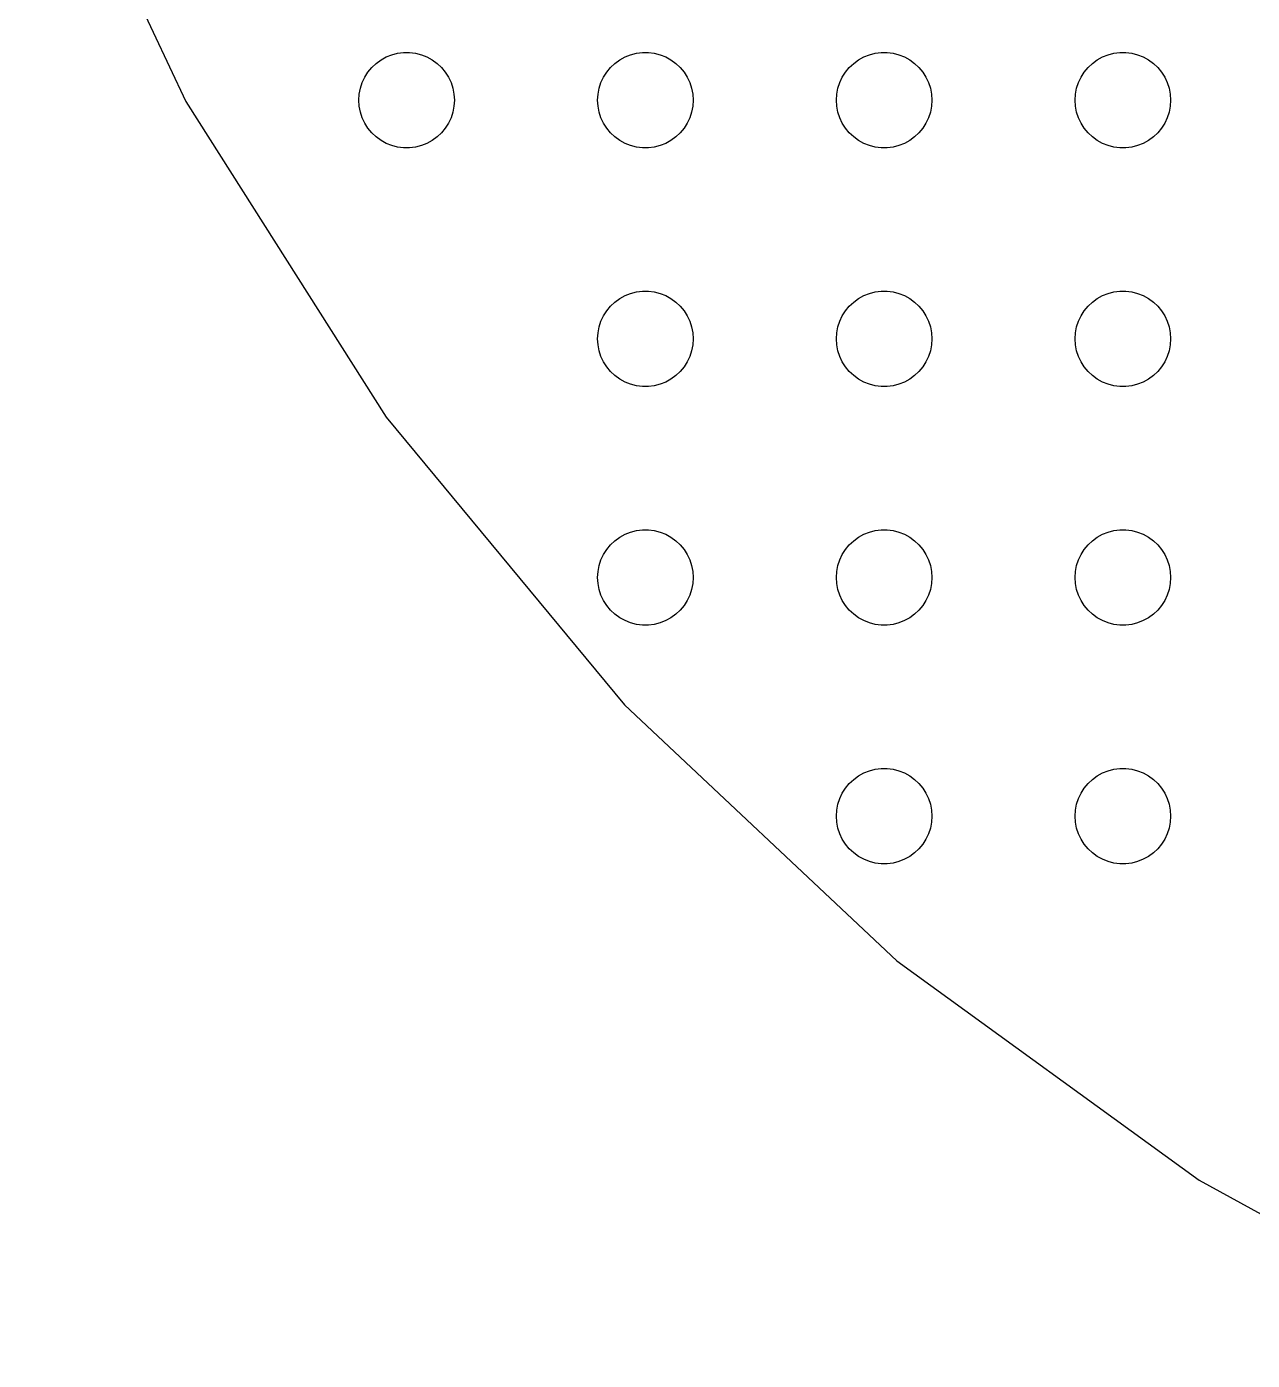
# Model space of a CAD drawing. Header units: metres. Extents: x -187 to 187, y -187 to 187.
# Drawn here: x -173.9 to -96.9, y -169.2 to -85.4 of the extents above; entities that cross this region are included whole.
import ezdxf

# ---------------------------------------------------------------- set-up
doc = ezdxf.new("R2010")
doc.units = ezdxf.units.M

msp = doc.modelspace()

# ---------------------------------------------------------------- linework, layer by layer
for p, q in [((-173.868, -68.8393), (-163.869, -90.0879)), ((-151.277, -87.2855), (-150.927, -87.1468)), ((-150.927, -87.1468), (-150.562, -87.0531)), ((-150.562, -87.0531), (-150.188, -87.0059)), ((-150.188, -87.0059), (-149.812, -87.0059)), ((-149.812, -87.0059), (-149.438, -87.0531)), ((-149.438, -87.0531), (-149.073, -87.1468)), ((-149.073, -87.1468), (-148.723, -87.2855)), ((-136.277, -87.2855), (-135.927, -87.1468)), ((-135.927, -87.1468), (-135.562, -87.0531)), ((-135.562, -87.0531), (-135.188, -87.0059)), ((-135.188, -87.0059), (-134.812, -87.0059)), ((-134.812, -87.0059), (-134.438, -87.0531)), ((-134.438, -87.0531), (-134.073, -87.1468)), ((-134.073, -87.1468), (-133.723, -87.2855)), ((-121.277, -87.2855), (-120.927, -87.1468)), ((-120.927, -87.1468), (-120.562, -87.0531)), ((-120.562, -87.0531), (-120.188, -87.0059)), ((-120.188, -87.0059), (-119.812, -87.0059)), ((-119.812, -87.0059), (-119.438, -87.0531)), ((-119.438, -87.0531), (-119.073, -87.1468)), ((-119.073, -87.1468), (-118.723, -87.2855)), ((-106.277, -87.2855), (-105.927, -87.1468)), ((-105.927, -87.1468), (-105.562, -87.0531)), ((-105.562, -87.0531), (-105.188, -87.0059)), ((-105.188, -87.0059), (-104.812, -87.0059)), ((-104.812, -87.0059), (-104.438, -87.0531)), ((-104.438, -87.0531), (-104.073, -87.1468)), ((-104.073, -87.1468), (-103.723, -87.2855)), ((-152.427, -88.2366), (-152.187, -87.9464)), ((-152.187, -87.9464), (-151.912, -87.6885)), ((-151.912, -87.6885), (-151.607, -87.467)), ((-151.607, -87.467), (-151.277, -87.2855)), ((-148.723, -87.2855), (-148.393, -87.467)), ((-148.393, -87.467), (-148.088, -87.6885)), ((-148.088, -87.6885), (-147.813, -87.9464)), ((-147.813, -87.9464), (-147.573, -88.2366)), ((-137.427, -88.2366), (-137.187, -87.9464)), ((-137.187, -87.9464), (-136.912, -87.6885)), ((-136.912, -87.6885), (-136.607, -87.467)), ((-136.607, -87.467), (-136.277, -87.2855)), ((-133.723, -87.2855), (-133.393, -87.467)), ((-133.393, -87.467), (-133.088, -87.6885)), ((-133.088, -87.6885), (-132.813, -87.9464)), ((-132.813, -87.9464), (-132.573, -88.2366)), ((-122.427, -88.2366), (-122.187, -87.9464)), ((-122.187, -87.9464), (-121.912, -87.6885)), ((-121.912, -87.6885), (-121.607, -87.467)), ((-121.607, -87.467), (-121.277, -87.2855)), ((-118.723, -87.2855), (-118.393, -87.467)), ((-118.393, -87.467), (-118.088, -87.6885)), ((-118.088, -87.6885), (-117.813, -87.9464)), ((-117.813, -87.9464), (-117.573, -88.2366)), ((-107.427, -88.2366), (-107.187, -87.9464)), ((-107.187, -87.9464), (-106.912, -87.6885)), ((-106.912, -87.6885), (-106.607, -87.467)), ((-106.607, -87.467), (-106.277, -87.2855)), ((-103.723, -87.2855), (-103.393, -87.467)), ((-103.393, -87.467), (-103.088, -87.6885)), ((-103.088, -87.6885), (-102.813, -87.9464)), ((-102.813, -87.9464), (-102.573, -88.2366)), ((-152.789, -88.8956), (-152.629, -88.5547)), ((-152.629, -88.5547), (-152.427, -88.2366)), ((-147.573, -88.2366), (-147.371, -88.5547)), ((-147.371, -88.5547), (-147.211, -88.8956)), ((-137.789, -88.8956), (-137.629, -88.5547)), ((-137.629, -88.5547), (-137.427, -88.2366)), ((-132.573, -88.2366), (-132.371, -88.5547)), ((-132.371, -88.5547), (-132.211, -88.8956)), ((-122.789, -88.8956), (-122.629, -88.5547)), ((-122.629, -88.5547), (-122.427, -88.2366)), ((-117.573, -88.2366), (-117.371, -88.5547)), ((-117.371, -88.5547), (-117.211, -88.8956)), ((-107.789, -88.8956), (-107.629, -88.5547)), ((-107.629, -88.5547), (-107.427, -88.2366)), ((-102.573, -88.2366), (-102.371, -88.5547)), ((-102.371, -88.5547), (-102.211, -88.8956)), ((-153, -90), (-152.976, -89.624)), ((-152.976, -89.624), (-152.906, -89.2539)), ((-152.906, -89.2539), (-152.789, -88.8956)), ((-147.211, -88.8956), (-147.094, -89.2539)), ((-147.094, -89.2539), (-147.024, -89.624)), ((-147.024, -89.624), (-147, -90)), ((-138, -90), (-137.976, -89.624)), ((-137.976, -89.624), (-137.906, -89.2539)), ((-137.906, -89.2539), (-137.789, -88.8956)), ((-132.211, -88.8956), (-132.094, -89.2539)), ((-132.094, -89.2539), (-132.024, -89.624)), ((-132.024, -89.624), (-132, -90)), ((-123, -90), (-122.976, -89.624)), ((-122.976, -89.624), (-122.906, -89.2539)), ((-122.906, -89.2539), (-122.789, -88.8956)), ((-117.211, -88.8956), (-117.094, -89.2539)), ((-117.094, -89.2539), (-117.024, -89.624)), ((-117.024, -89.624), (-117, -90)), ((-108, -90), (-107.976, -89.624)), ((-107.976, -89.624), (-107.906, -89.2539)), ((-107.906, -89.2539), (-107.789, -88.8956)), ((-102.211, -88.8956), (-102.094, -89.2539)), ((-102.094, -89.2539), (-102.024, -89.624)), ((-102.024, -89.624), (-102, -90)), ((-163.869, -90.0879), (-151.286, -109.916)), ((-152.976, -90.376), (-153, -90)), ((-152.906, -90.7461), (-152.976, -90.376)), ((-147.024, -90.376), (-147.094, -90.7461)), ((-147, -90), (-147.024, -90.376)), ((-137.976, -90.376), (-138, -90)), ((-137.906, -90.7461), (-137.976, -90.376)), ((-132.024, -90.376), (-132.094, -90.7461)), ((-132, -90), (-132.024, -90.376)), ((-122.976, -90.376), (-123, -90)), ((-122.906, -90.7461), (-122.976, -90.376)), ((-117.024, -90.376), (-117.094, -90.7461)), ((-117, -90), (-117.024, -90.376)), ((-107.976, -90.376), (-108, -90)), ((-107.906, -90.7461), (-107.976, -90.376)), ((-102.024, -90.376), (-102.094, -90.7461)), ((-102, -90), (-102.024, -90.376)), ((-152.789, -91.1044), (-152.906, -90.7461)), ((-152.629, -91.4453), (-152.789, -91.1044)), ((-147.211, -91.1044), (-147.371, -91.4453)), ((-147.094, -90.7461), (-147.211, -91.1044)), ((-137.789, -91.1044), (-137.906, -90.7461)), ((-137.629, -91.4453), (-137.789, -91.1044)), ((-132.211, -91.1044), (-132.371, -91.4453)), ((-132.094, -90.7461), (-132.211, -91.1044)), ((-122.789, -91.1044), (-122.906, -90.7461)), ((-122.629, -91.4453), (-122.789, -91.1044)), ((-117.211, -91.1044), (-117.371, -91.4453)), ((-117.094, -90.7461), (-117.211, -91.1044)), ((-107.789, -91.1044), (-107.906, -90.7461)), ((-107.629, -91.4453), (-107.789, -91.1044)), ((-102.211, -91.1044), (-102.371, -91.4453)), ((-102.094, -90.7461), (-102.211, -91.1044)), ((-152.427, -91.7634), (-152.629, -91.4453)), ((-152.187, -92.0536), (-152.427, -91.7634)), ((-151.912, -92.3115), (-152.187, -92.0536)), ((-147.813, -92.0536), (-148.088, -92.3115)), ((-147.573, -91.7634), (-147.813, -92.0536)), ((-147.371, -91.4453), (-147.573, -91.7634)), ((-137.427, -91.7634), (-137.629, -91.4453)), ((-137.187, -92.0536), (-137.427, -91.7634)), ((-136.912, -92.3115), (-137.187, -92.0536)), ((-132.813, -92.0536), (-133.088, -92.3115)), ((-132.573, -91.7634), (-132.813, -92.0536)), ((-132.371, -91.4453), (-132.573, -91.7634)), ((-122.427, -91.7634), (-122.629, -91.4453)), ((-122.187, -92.0536), (-122.427, -91.7634)), ((-121.912, -92.3115), (-122.187, -92.0536)), ((-117.813, -92.0536), (-118.088, -92.3115)), ((-117.573, -91.7634), (-117.813, -92.0536)), ((-117.371, -91.4453), (-117.573, -91.7634)), ((-107.427, -91.7634), (-107.629, -91.4453)), ((-107.187, -92.0536), (-107.427, -91.7634)), ((-106.912, -92.3115), (-107.187, -92.0536)), ((-102.813, -92.0536), (-103.088, -92.3115)), ((-102.573, -91.7634), (-102.813, -92.0536)), ((-102.371, -91.4453), (-102.573, -91.7634)), ((-151.607, -92.533), (-151.912, -92.3115)), ((-151.277, -92.7145), (-151.607, -92.533)), ((-150.927, -92.8532), (-151.277, -92.7145)), ((-150.562, -92.9469), (-150.927, -92.8532)), ((-150.188, -92.9941), (-150.562, -92.9469)), ((-149.812, -92.9941), (-150.188, -92.9941)), ((-149.438, -92.9469), (-149.812, -92.9941)), ((-149.073, -92.8532), (-149.438, -92.9469)), ((-148.723, -92.7145), (-149.073, -92.8532)), ((-148.393, -92.533), (-148.723, -92.7145)), ((-148.088, -92.3115), (-148.393, -92.533)), ((-136.607, -92.533), (-136.912, -92.3115)), ((-136.277, -92.7145), (-136.607, -92.533)), ((-135.927, -92.8532), (-136.277, -92.7145)), ((-135.562, -92.9469), (-135.927, -92.8532)), ((-135.188, -92.9941), (-135.562, -92.9469)), ((-134.812, -92.9941), (-135.188, -92.9941)), ((-134.438, -92.9469), (-134.812, -92.9941)), ((-134.073, -92.8532), (-134.438, -92.9469)), ((-133.723, -92.7145), (-134.073, -92.8532)), ((-133.393, -92.533), (-133.723, -92.7145)), ((-133.088, -92.3115), (-133.393, -92.533)), ((-121.607, -92.533), (-121.912, -92.3115)), ((-121.277, -92.7145), (-121.607, -92.533)), ((-120.927, -92.8532), (-121.277, -92.7145)), ((-120.562, -92.9469), (-120.927, -92.8532)), ((-120.188, -92.9941), (-120.562, -92.9469)), ((-119.812, -92.9941), (-120.188, -92.9941)), ((-119.438, -92.9469), (-119.812, -92.9941)), ((-119.073, -92.8532), (-119.438, -92.9469)), ((-118.723, -92.7145), (-119.073, -92.8532)), ((-118.393, -92.533), (-118.723, -92.7145)), ((-118.088, -92.3115), (-118.393, -92.533)), ((-106.607, -92.533), (-106.912, -92.3115)), ((-106.277, -92.7145), (-106.607, -92.533)), ((-105.927, -92.8532), (-106.277, -92.7145)), ((-105.562, -92.9469), (-105.927, -92.8532)), ((-105.188, -92.9941), (-105.562, -92.9469)), ((-104.812, -92.9941), (-105.188, -92.9941)), ((-104.438, -92.9469), (-104.812, -92.9941)), ((-104.073, -92.8532), (-104.438, -92.9469)), ((-103.723, -92.7145), (-104.073, -92.8532)), ((-103.393, -92.533), (-103.723, -92.7145)), ((-103.088, -92.3115), (-103.393, -92.533)), ((-136.277, -102.286), (-135.927, -102.147)), ((-135.927, -102.147), (-135.562, -102.053)), ((-135.562, -102.053), (-135.188, -102.006)), ((-135.188, -102.006), (-134.812, -102.006)), ((-134.812, -102.006), (-134.438, -102.053)), ((-134.438, -102.053), (-134.073, -102.147)), ((-134.073, -102.147), (-133.723, -102.286)), ((-121.277, -102.286), (-120.927, -102.147)), ((-120.927, -102.147), (-120.562, -102.053)), ((-120.562, -102.053), (-120.188, -102.006)), ((-120.188, -102.006), (-119.812, -102.006)), ((-119.812, -102.006), (-119.438, -102.053)), ((-119.438, -102.053), (-119.073, -102.147)), ((-119.073, -102.147), (-118.723, -102.286)), ((-106.277, -102.286), (-105.927, -102.147)), ((-105.927, -102.147), (-105.562, -102.053)), ((-105.562, -102.053), (-105.188, -102.006)), ((-105.188, -102.006), (-104.812, -102.006)), ((-104.812, -102.006), (-104.438, -102.053)), ((-104.438, -102.053), (-104.073, -102.147)), ((-104.073, -102.147), (-103.723, -102.286)), ((-137.427, -103.237), (-137.187, -102.946)), ((-137.187, -102.946), (-136.912, -102.688)), ((-136.912, -102.688), (-136.607, -102.467)), ((-136.607, -102.467), (-136.277, -102.286)), ((-133.723, -102.286), (-133.393, -102.467)), ((-133.393, -102.467), (-133.088, -102.688)), ((-133.088, -102.688), (-132.813, -102.946)), ((-132.813, -102.946), (-132.573, -103.237)), ((-122.427, -103.237), (-122.187, -102.946)), ((-122.187, -102.946), (-121.912, -102.688)), ((-121.912, -102.688), (-121.607, -102.467)), ((-121.607, -102.467), (-121.277, -102.286)), ((-118.723, -102.286), (-118.393, -102.467)), ((-118.393, -102.467), (-118.088, -102.688)), ((-118.088, -102.688), (-117.813, -102.946)), ((-117.813, -102.946), (-117.573, -103.237)), ((-107.427, -103.237), (-107.187, -102.946)), ((-107.187, -102.946), (-106.912, -102.688)), ((-106.912, -102.688), (-106.607, -102.467)), ((-106.607, -102.467), (-106.277, -102.286)), ((-103.723, -102.286), (-103.393, -102.467)), ((-103.393, -102.467), (-103.088, -102.688)), ((-103.088, -102.688), (-102.813, -102.946)), ((-102.813, -102.946), (-102.573, -103.237)), ((-137.906, -104.254), (-137.789, -103.896)), ((-137.789, -103.896), (-137.629, -103.555)), ((-137.629, -103.555), (-137.427, -103.237)), ((-132.573, -103.237), (-132.371, -103.555)), ((-132.371, -103.555), (-132.211, -103.896)), ((-132.211, -103.896), (-132.094, -104.254)), ((-122.906, -104.254), (-122.789, -103.896)), ((-122.789, -103.896), (-122.629, -103.555)), ((-122.629, -103.555), (-122.427, -103.237)), ((-117.573, -103.237), (-117.371, -103.555)), ((-117.371, -103.555), (-117.211, -103.896)), ((-117.211, -103.896), (-117.094, -104.254)), ((-107.906, -104.254), (-107.789, -103.896)), ((-107.789, -103.896), (-107.629, -103.555)), ((-107.629, -103.555), (-107.427, -103.237)), ((-102.573, -103.237), (-102.371, -103.555)), ((-102.371, -103.555), (-102.211, -103.896)), ((-102.211, -103.896), (-102.094, -104.254)), ((-138, -105), (-137.976, -104.624)), ((-137.976, -104.624), (-137.906, -104.254)), ((-132.094, -104.254), (-132.024, -104.624)), ((-132.024, -104.624), (-132, -105)), ((-123, -105), (-122.976, -104.624)), ((-122.976, -104.624), (-122.906, -104.254)), ((-117.094, -104.254), (-117.024, -104.624)), ((-117.024, -104.624), (-117, -105)), ((-108, -105), (-107.976, -104.624)), ((-107.976, -104.624), (-107.906, -104.254)), ((-102.094, -104.254), (-102.024, -104.624)), ((-102.024, -104.624), (-102, -105)), ((-137.976, -105.376), (-138, -105)), ((-137.906, -105.746), (-137.976, -105.376)), ((-132.024, -105.376), (-132.094, -105.746)), ((-132, -105), (-132.024, -105.376)), ((-122.976, -105.376), (-123, -105)), ((-122.906, -105.746), (-122.976, -105.376)), ((-117.024, -105.376), (-117.094, -105.746)), ((-117, -105), (-117.024, -105.376)), ((-107.976, -105.376), (-108, -105)), ((-107.906, -105.746), (-107.976, -105.376)), ((-102.024, -105.376), (-102.094, -105.746)), ((-102, -105), (-102.024, -105.376)), ((-137.789, -106.104), (-137.906, -105.746)), ((-137.629, -106.445), (-137.789, -106.104)), ((-137.427, -106.763), (-137.629, -106.445)), ((-132.371, -106.445), (-132.573, -106.763)), ((-132.211, -106.104), (-132.371, -106.445)), ((-132.094, -105.746), (-132.211, -106.104)), ((-122.789, -106.104), (-122.906, -105.746)), ((-122.629, -106.445), (-122.789, -106.104)), ((-122.427, -106.763), (-122.629, -106.445)), ((-117.371, -106.445), (-117.573, -106.763)), ((-117.211, -106.104), (-117.371, -106.445)), ((-117.094, -105.746), (-117.211, -106.104)), ((-107.789, -106.104), (-107.906, -105.746)), ((-107.629, -106.445), (-107.789, -106.104)), ((-107.427, -106.763), (-107.629, -106.445)), ((-102.371, -106.445), (-102.573, -106.763)), ((-102.211, -106.104), (-102.371, -106.445)), ((-102.094, -105.746), (-102.211, -106.104)), ((-137.187, -107.054), (-137.427, -106.763)), ((-136.912, -107.312), (-137.187, -107.054)), ((-132.813, -107.054), (-133.088, -107.312)), ((-132.573, -106.763), (-132.813, -107.054)), ((-122.187, -107.054), (-122.427, -106.763)), ((-121.912, -107.312), (-122.187, -107.054)), ((-117.813, -107.054), (-118.088, -107.312)), ((-117.573, -106.763), (-117.813, -107.054)), ((-107.187, -107.054), (-107.427, -106.763)), ((-106.912, -107.312), (-107.187, -107.054)), ((-102.813, -107.054), (-103.088, -107.312)), ((-102.573, -106.763), (-102.813, -107.054)), ((-136.607, -107.533), (-136.912, -107.312)), ((-136.277, -107.714), (-136.607, -107.533)), ((-135.927, -107.853), (-136.277, -107.714)), ((-135.562, -107.947), (-135.927, -107.853)), ((-135.188, -107.994), (-135.562, -107.947)), ((-134.812, -107.994), (-135.188, -107.994)), ((-134.438, -107.947), (-134.812, -107.994)), ((-134.073, -107.853), (-134.438, -107.947)), ((-133.723, -107.714), (-134.073, -107.853)), ((-133.393, -107.533), (-133.723, -107.714)), ((-133.088, -107.312), (-133.393, -107.533)), ((-121.607, -107.533), (-121.912, -107.312)), ((-121.277, -107.714), (-121.607, -107.533)), ((-120.927, -107.853), (-121.277, -107.714)), ((-120.562, -107.947), (-120.927, -107.853)), ((-120.188, -107.994), (-120.562, -107.947)), ((-119.812, -107.994), (-120.188, -107.994)), ((-119.438, -107.947), (-119.812, -107.994)), ((-119.073, -107.853), (-119.438, -107.947)), ((-118.723, -107.714), (-119.073, -107.853)), ((-118.393, -107.533), (-118.723, -107.714)), ((-118.088, -107.312), (-118.393, -107.533)), ((-106.607, -107.533), (-106.912, -107.312)), ((-106.277, -107.714), (-106.607, -107.533)), ((-105.927, -107.853), (-106.277, -107.714)), ((-105.562, -107.947), (-105.927, -107.853)), ((-105.188, -107.994), (-105.562, -107.947)), ((-104.812, -107.994), (-105.188, -107.994)), ((-104.438, -107.947), (-104.812, -107.994)), ((-104.073, -107.853), (-104.438, -107.947)), ((-103.723, -107.714), (-104.073, -107.853)), ((-103.393, -107.533), (-103.723, -107.714)), ((-103.088, -107.312), (-103.393, -107.533)), ((-151.286, -109.916), (-136.317, -128.01)), ((-136.607, -117.467), (-136.277, -117.286)), ((-136.277, -117.286), (-135.927, -117.147)), ((-135.927, -117.147), (-135.562, -117.053)), ((-135.562, -117.053), (-135.188, -117.006)), ((-135.188, -117.006), (-134.812, -117.006)), ((-134.812, -117.006), (-134.438, -117.053)), ((-134.438, -117.053), (-134.073, -117.147)), ((-134.073, -117.147), (-133.723, -117.286)), ((-133.723, -117.286), (-133.393, -117.467)), ((-121.607, -117.467), (-121.277, -117.286)), ((-121.277, -117.286), (-120.927, -117.147)), ((-120.927, -117.147), (-120.562, -117.053)), ((-120.562, -117.053), (-120.188, -117.006)), ((-120.188, -117.006), (-119.812, -117.006)), ((-119.812, -117.006), (-119.438, -117.053)), ((-119.438, -117.053), (-119.073, -117.147)), ((-119.073, -117.147), (-118.723, -117.286)), ((-118.723, -117.286), (-118.393, -117.467)), ((-106.607, -117.467), (-106.277, -117.286)), ((-106.277, -117.286), (-105.927, -117.147)), ((-105.927, -117.147), (-105.562, -117.053)), ((-105.562, -117.053), (-105.188, -117.006)), ((-105.188, -117.006), (-104.812, -117.006)), ((-104.812, -117.006), (-104.438, -117.053)), ((-104.438, -117.053), (-104.073, -117.147)), ((-104.073, -117.147), (-103.723, -117.286)), ((-103.723, -117.286), (-103.393, -117.467)), ((-137.427, -118.237), (-137.187, -117.946)), ((-137.187, -117.946), (-136.912, -117.688)), ((-136.912, -117.688), (-136.607, -117.467)), ((-133.393, -117.467), (-133.088, -117.688)), ((-133.088, -117.688), (-132.813, -117.946)), ((-132.813, -117.946), (-132.573, -118.237)), ((-122.427, -118.237), (-122.187, -117.946)), ((-122.187, -117.946), (-121.912, -117.688)), ((-121.912, -117.688), (-121.607, -117.467)), ((-118.393, -117.467), (-118.088, -117.688)), ((-118.088, -117.688), (-117.813, -117.946)), ((-117.813, -117.946), (-117.573, -118.237)), ((-107.427, -118.237), (-107.187, -117.946)), ((-107.187, -117.946), (-106.912, -117.688)), ((-106.912, -117.688), (-106.607, -117.467)), ((-103.393, -117.467), (-103.088, -117.688)), ((-103.088, -117.688), (-102.813, -117.946)), ((-102.813, -117.946), (-102.573, -118.237)), ((-137.906, -119.254), (-137.789, -118.896)), ((-137.789, -118.896), (-137.629, -118.555)), ((-137.629, -118.555), (-137.427, -118.237)), ((-132.573, -118.237), (-132.371, -118.555)), ((-132.371, -118.555), (-132.211, -118.896)), ((-132.211, -118.896), (-132.094, -119.254)), ((-122.906, -119.254), (-122.789, -118.896)), ((-122.789, -118.896), (-122.629, -118.555)), ((-122.629, -118.555), (-122.427, -118.237)), ((-117.573, -118.237), (-117.371, -118.555)), ((-117.371, -118.555), (-117.211, -118.896)), ((-117.211, -118.896), (-117.094, -119.254)), ((-107.906, -119.254), (-107.789, -118.896)), ((-107.789, -118.896), (-107.629, -118.555)), ((-107.629, -118.555), (-107.427, -118.237)), ((-102.573, -118.237), (-102.371, -118.555)), ((-102.371, -118.555), (-102.211, -118.896)), ((-102.211, -118.896), (-102.094, -119.254)), ((-138, -120), (-137.976, -119.624)), ((-137.976, -119.624), (-137.906, -119.254)), ((-132.094, -119.254), (-132.024, -119.624)), ((-132.024, -119.624), (-132, -120)), ((-123, -120), (-122.976, -119.624)), ((-122.976, -119.624), (-122.906, -119.254)), ((-117.094, -119.254), (-117.024, -119.624)), ((-117.024, -119.624), (-117, -120)), ((-108, -120), (-107.976, -119.624)), ((-107.976, -119.624), (-107.906, -119.254)), ((-102.094, -119.254), (-102.024, -119.624)), ((-102.024, -119.624), (-102, -120)), ((-137.976, -120.376), (-138, -120)), ((-137.906, -120.746), (-137.976, -120.376)), ((-132.024, -120.376), (-132.094, -120.746)), ((-132, -120), (-132.024, -120.376)), ((-122.976, -120.376), (-123, -120)), ((-122.906, -120.746), (-122.976, -120.376)), ((-117.024, -120.376), (-117.094, -120.746)), ((-117, -120), (-117.024, -120.376)), ((-107.976, -120.376), (-108, -120)), ((-107.906, -120.746), (-107.976, -120.376)), ((-102.024, -120.376), (-102.094, -120.746)), ((-102, -120), (-102.024, -120.376)), ((-137.789, -121.104), (-137.906, -120.746)), ((-137.629, -121.445), (-137.789, -121.104)), ((-137.427, -121.763), (-137.629, -121.445)), ((-132.371, -121.445), (-132.573, -121.763)), ((-132.211, -121.104), (-132.371, -121.445)), ((-132.094, -120.746), (-132.211, -121.104)), ((-122.789, -121.104), (-122.906, -120.746)), ((-122.629, -121.445), (-122.789, -121.104)), ((-122.427, -121.763), (-122.629, -121.445)), ((-117.371, -121.445), (-117.573, -121.763)), ((-117.211, -121.104), (-117.371, -121.445)), ((-117.094, -120.746), (-117.211, -121.104)), ((-107.789, -121.104), (-107.906, -120.746)), ((-107.629, -121.445), (-107.789, -121.104)), ((-107.427, -121.763), (-107.629, -121.445)), ((-102.371, -121.445), (-102.573, -121.763)), ((-102.211, -121.104), (-102.371, -121.445)), ((-102.094, -120.746), (-102.211, -121.104)), ((-137.187, -122.054), (-137.427, -121.763)), ((-136.912, -122.312), (-137.187, -122.054)), ((-136.607, -122.533), (-136.912, -122.312)), ((-133.088, -122.312), (-133.393, -122.533)), ((-132.813, -122.054), (-133.088, -122.312)), ((-132.573, -121.763), (-132.813, -122.054)), ((-122.187, -122.054), (-122.427, -121.763)), ((-121.912, -122.312), (-122.187, -122.054)), ((-121.607, -122.533), (-121.912, -122.312)), ((-118.088, -122.312), (-118.393, -122.533)), ((-117.813, -122.054), (-118.088, -122.312)), ((-117.573, -121.763), (-117.813, -122.054)), ((-107.187, -122.054), (-107.427, -121.763)), ((-106.912, -122.312), (-107.187, -122.054)), ((-106.607, -122.533), (-106.912, -122.312)), ((-103.088, -122.312), (-103.393, -122.533)), ((-102.813, -122.054), (-103.088, -122.312)), ((-102.573, -121.763), (-102.813, -122.054)), ((-136.277, -122.714), (-136.607, -122.533)), ((-135.927, -122.853), (-136.277, -122.714)), ((-135.562, -122.947), (-135.927, -122.853)), ((-135.188, -122.994), (-135.562, -122.947)), ((-134.812, -122.994), (-135.188, -122.994)), ((-134.438, -122.947), (-134.812, -122.994)), ((-134.073, -122.853), (-134.438, -122.947)), ((-133.723, -122.714), (-134.073, -122.853)), ((-133.393, -122.533), (-133.723, -122.714)), ((-121.277, -122.714), (-121.607, -122.533)), ((-120.927, -122.853), (-121.277, -122.714)), ((-120.562, -122.947), (-120.927, -122.853)), ((-120.188, -122.994), (-120.562, -122.947)), ((-119.812, -122.994), (-120.188, -122.994)), ((-119.438, -122.947), (-119.812, -122.994)), ((-119.073, -122.853), (-119.438, -122.947)), ((-118.723, -122.714), (-119.073, -122.853)), ((-118.393, -122.533), (-118.723, -122.714)), ((-106.277, -122.714), (-106.607, -122.533)), ((-105.927, -122.853), (-106.277, -122.714)), ((-105.562, -122.947), (-105.927, -122.853)), ((-105.188, -122.994), (-105.562, -122.947)), ((-104.812, -122.994), (-105.188, -122.994)), ((-104.438, -122.947), (-104.812, -122.994)), ((-104.073, -122.853), (-104.438, -122.947)), ((-103.723, -122.714), (-104.073, -122.853)), ((-103.393, -122.533), (-103.723, -122.714)), ((-136.317, -128.01), (-119.198, -144.086)), ((-121.607, -132.467), (-121.277, -132.286)), ((-121.277, -132.286), (-120.927, -132.147)), ((-120.927, -132.147), (-120.562, -132.053)), ((-120.562, -132.053), (-120.188, -132.006)), ((-120.188, -132.006), (-119.812, -132.006)), ((-119.812, -132.006), (-119.438, -132.053)), ((-119.438, -132.053), (-119.073, -132.147)), ((-119.073, -132.147), (-118.723, -132.286)), ((-118.723, -132.286), (-118.393, -132.467)), ((-106.607, -132.467), (-106.277, -132.286)), ((-106.277, -132.286), (-105.927, -132.147)), ((-105.927, -132.147), (-105.562, -132.053)), ((-105.562, -132.053), (-105.188, -132.006)), ((-105.188, -132.006), (-104.812, -132.006)), ((-104.812, -132.006), (-104.438, -132.053)), ((-104.438, -132.053), (-104.073, -132.147)), ((-104.073, -132.147), (-103.723, -132.286)), ((-103.723, -132.286), (-103.393, -132.467)), ((-122.629, -133.555), (-122.427, -133.237)), ((-122.427, -133.237), (-122.187, -132.946)), ((-122.187, -132.946), (-121.912, -132.688)), ((-121.912, -132.688), (-121.607, -132.467)), ((-118.393, -132.467), (-118.088, -132.688)), ((-118.088, -132.688), (-117.813, -132.946)), ((-117.813, -132.946), (-117.573, -133.237)), ((-117.573, -133.237), (-117.371, -133.555)), ((-107.629, -133.555), (-107.427, -133.237)), ((-107.427, -133.237), (-107.187, -132.946)), ((-107.187, -132.946), (-106.912, -132.688)), ((-106.912, -132.688), (-106.607, -132.467)), ((-103.393, -132.467), (-103.088, -132.688)), ((-103.088, -132.688), (-102.813, -132.946)), ((-102.813, -132.946), (-102.573, -133.237)), ((-102.573, -133.237), (-102.371, -133.555)), ((-122.906, -134.254), (-122.789, -133.896)), ((-122.789, -133.896), (-122.629, -133.555)), ((-117.371, -133.555), (-117.211, -133.896)), ((-117.211, -133.896), (-117.094, -134.254)), ((-107.906, -134.254), (-107.789, -133.896)), ((-107.789, -133.896), (-107.629, -133.555)), ((-102.371, -133.555), (-102.211, -133.896)), ((-102.211, -133.896), (-102.094, -134.254)), ((-123, -135), (-122.976, -134.624)), ((-122.976, -134.624), (-122.906, -134.254)), ((-117.094, -134.254), (-117.024, -134.624)), ((-117.024, -134.624), (-117, -135)), ((-108, -135), (-107.976, -134.624)), ((-107.976, -134.624), (-107.906, -134.254)), ((-102.094, -134.254), (-102.024, -134.624)), ((-102.024, -134.624), (-102, -135)), ((-122.976, -135.376), (-123, -135)), ((-122.906, -135.746), (-122.976, -135.376)), ((-122.789, -136.104), (-122.906, -135.746)), ((-117.094, -135.746), (-117.211, -136.104)), ((-117.024, -135.376), (-117.094, -135.746)), ((-117, -135), (-117.024, -135.376)), ((-107.976, -135.376), (-108, -135)), ((-107.906, -135.746), (-107.976, -135.376)), ((-107.789, -136.104), (-107.906, -135.746)), ((-102.094, -135.746), (-102.211, -136.104)), ((-102.024, -135.376), (-102.094, -135.746)), ((-102, -135), (-102.024, -135.376)), ((-122.629, -136.445), (-122.789, -136.104)), ((-122.427, -136.763), (-122.629, -136.445)), ((-117.371, -136.445), (-117.573, -136.763)), ((-117.211, -136.104), (-117.371, -136.445)), ((-107.629, -136.445), (-107.789, -136.104)), ((-107.427, -136.763), (-107.629, -136.445)), ((-102.371, -136.445), (-102.573, -136.763)), ((-102.211, -136.104), (-102.371, -136.445)), ((-122.187, -137.054), (-122.427, -136.763)), ((-121.912, -137.312), (-122.187, -137.054)), ((-121.607, -137.533), (-121.912, -137.312)), ((-118.088, -137.312), (-118.393, -137.533)), ((-117.813, -137.054), (-118.088, -137.312)), ((-117.573, -136.763), (-117.813, -137.054)), ((-107.187, -137.054), (-107.427, -136.763)), ((-106.912, -137.312), (-107.187, -137.054)), ((-106.607, -137.533), (-106.912, -137.312)), ((-103.088, -137.312), (-103.393, -137.533)), ((-102.813, -137.054), (-103.088, -137.312)), ((-102.573, -136.763), (-102.813, -137.054)), ((-121.277, -137.714), (-121.607, -137.533)), ((-120.927, -137.853), (-121.277, -137.714)), ((-120.562, -137.947), (-120.927, -137.853)), ((-120.188, -137.994), (-120.562, -137.947)), ((-119.812, -137.994), (-120.188, -137.994)), ((-119.438, -137.947), (-119.812, -137.994)), ((-119.073, -137.853), (-119.438, -137.947)), ((-118.723, -137.714), (-119.073, -137.853)), ((-118.393, -137.533), (-118.723, -137.714)), ((-106.277, -137.714), (-106.607, -137.533)), ((-105.927, -137.853), (-106.277, -137.714)), ((-105.562, -137.947), (-105.927, -137.853)), ((-105.188, -137.994), (-105.562, -137.947)), ((-104.812, -137.994), (-105.188, -137.994)), ((-104.438, -137.947), (-104.812, -137.994)), ((-104.073, -137.853), (-104.438, -137.947)), ((-103.723, -137.714), (-104.073, -137.853)), ((-103.393, -137.533), (-103.723, -137.714)), ((-119.198, -144.086), (-100.2, -157.889)), ((-100.2, -157.889), (-79.6207, -169.203))]:
    msp.add_line(p, q)

doc.saveas('drawing.dxf')
